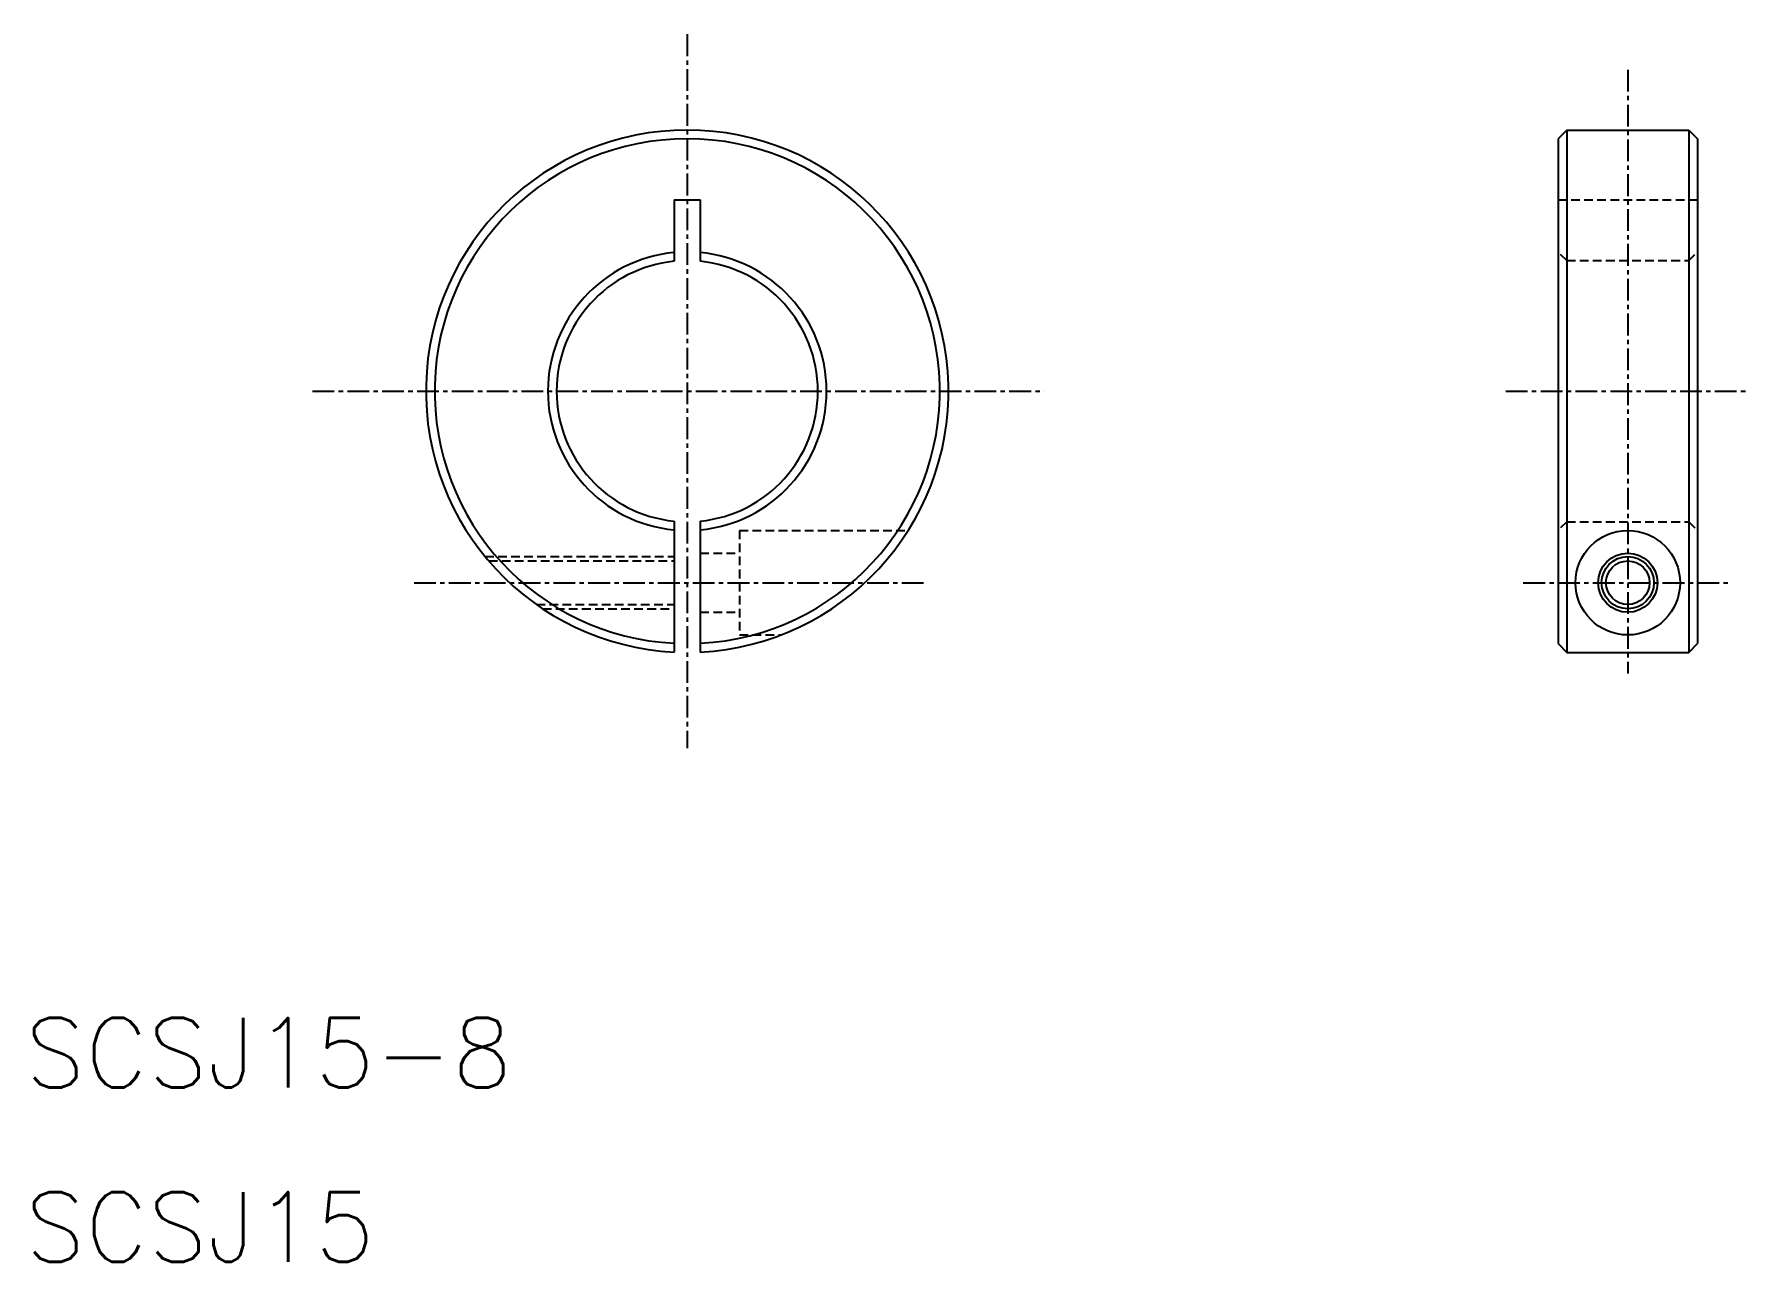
# Model space of a CAD drawing. Extents: x 10.5 to 109, y 10 to 80.5.
import ezdxf

# ---------------------------------------------------------------- set-up
doc = ezdxf.new("R2010")
doc.units = 0
doc.linetypes.add('CENTER', pattern=[2, 1.25, -0.25, 0.25, -0.25])
doc.linetypes.add('DASHED', pattern=[0.75, 0.5, -0.25])
doc.layers.get('0').update_dxf_attribs({"linetype": 'CONTINUOUS'})
doc.layers.add('CENTER', color=1, linetype='CENTER')
doc.styles.get("Standard").update_dxf_attribs({"font": 'txt.shx', "bigfont": 'bigfont.shx'})

msp = doc.modelspace()

# ---------------------------------------------------------------- linework, layer by layer
at = {"color": 7, "linetype": 'CONTINUOUS'}
for p, q in [((98.5, 75), (98, 74.5)), ((98.5, 75), (105.5, 75)), ((98.5, 75), (98.5, 45)), ((105.5, 75), (106, 74.5)), ((105.5, 75), (105.5, 45)), ((98, 74.5), (98, 45.5)), ((106, 74.5), (106, 45.5)), ((47.25, 71), (47.25, 67.462)), ((47.25, 71), (48.75, 71)), ((48.75, 71), (48.75, 67.462)), ((47.25, 52.538), (47.25, 45.019)), ((48.75, 52.538), (48.75, 45.019)), ((98, 45.5), (98.5, 45)), ((105.5, 45), (106, 45.5)), ((98.5, 45), (105.5, 45))]:
    msp.add_line(p, q, dxfattribs=at)
at = {"color": 3, "linetype": 'DASHED'}
for p, q in [((98, 71), (106, 71)), ((98.5, 67.5), (98, 68)), ((105.5, 67.5), (106, 68)), ((98.5, 67.5), (105.5, 67.5)), ((98.5, 52.5), (98, 52)), ((98.5, 52.5), (105.5, 52.5)), ((105.5, 52.5), (106, 52)), ((51, 52), (51, 46)), ((51, 52), (60.689, 52)), ((36.392, 50.5), (47.25, 50.5)), ((36.601, 50.25), (47.25, 50.25)), ((48.75, 50.7), (51, 50.7)), ((39.343, 47.75), (47.25, 47.75)), ((39.708, 47.5), (47.25, 47.5)), ((48.75, 47.3), (51, 47.3)), ((51, 46), (53.385, 46))]:
    msp.add_line(p, q, dxfattribs=at)
at = {"color": 7, "linetype": 'CONTINUOUS'}
for radius in [3, 1.7, 1.25]:
    msp.add_circle((102, 49), radius, dxfattribs=at)
at = {"color": 3, "linetype": 'CONTINUOUS'}
msp.add_circle((102, 49), 1.5, dxfattribs=at)
at = {"color": 7, "linetype": 'CONTINUOUS'}
for radius, start, end in [(15, 272.86598, 267.13402), (14.5, 272.9649, 267.0351), (8, 95.37938, 264.62062), (8, 275.37938, 84.62062), (7.5, 95.73917, 264.26083), (7.5, 275.73917, 84.26083)]:
    msp.add_arc((48, 60), radius, start, end, dxfattribs=at)
at = {"layer": 'CENTER', "color": 1, "linetype": 'CENTER'}
for p, q in [((48, 80.5), (48, 39.5)), ((102, 78.457), (102, 43.792)), ((26.488, 60), (68.5, 60)), ((95, 60), (109, 60)), ((32.322, 49), (61.678, 49)), ((96, 49), (108, 49))]:
    msp.add_line(p, q, dxfattribs=at)

# ---------------------------------------------------------------- texts
at = {"color": 7, "linetype": 'CONTINUOUS'}
for s, p in [('SCSJ15-8', (10, 20)), ('SCSJ15', (10, 10))]:
    msp.add_text(s, height=4, dxfattribs=at).set_placement(p)

doc.saveas('drawing.dxf')
